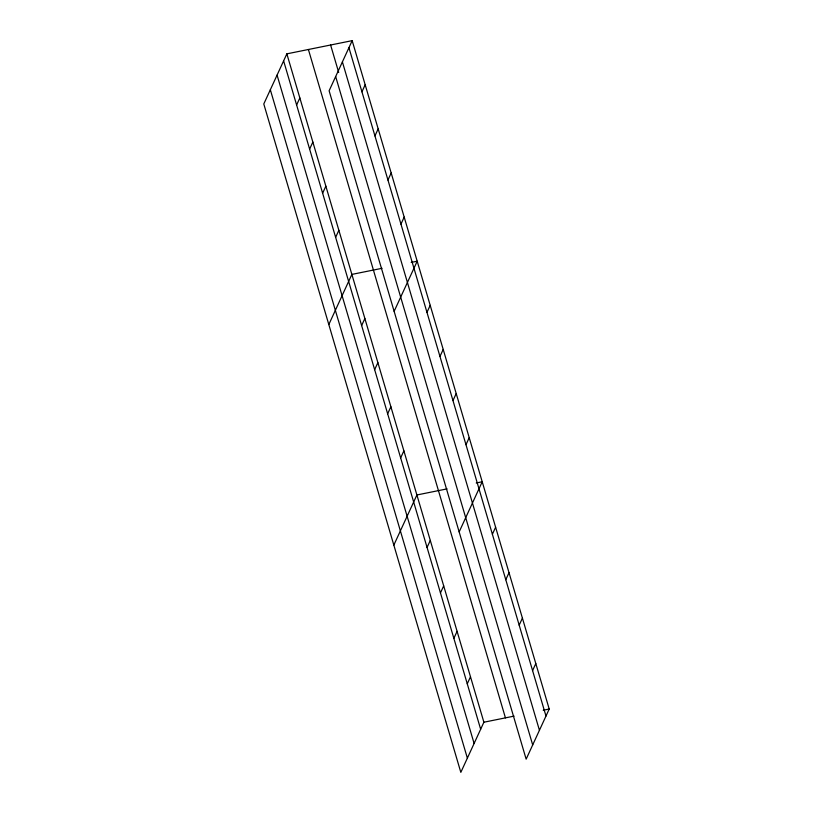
<?xml version="1.0" encoding="UTF-8"?>
<svg xmlns="http://www.w3.org/2000/svg" width="813" height="813" viewBox="0 0 813 813"><rect width="100%" height="100%" fill="white"/><g stroke="black" fill="none" stroke-linecap="round" stroke-linejoin="round"><path stroke-width="1.22" d="M286.847 53.851L263.788 103.973L460.829 772.35L483.887 722.218L286.847 53.851L352.171 40.65L549.212 709.027L526.153 759.149L329.113 90.782L352.171 40.65M296.613 104.989L299.845 97.967M309.621 149.104L312.853 142.072M361.937 91.798L365.169 84.765M322.629 193.22L325.861 186.187M374.945 135.903L378.177 128.871M335.627 237.325L338.869 230.303M387.943 180.019L391.185 172.986M328.818 324.539L351.866 274.408L382.059 268.31M400.951 224.134L404.183 217.101M361.643 325.556L364.874 318.523M394.132 311.338L417.191 261.217L411.205 262.426M374.651 369.671L377.882 362.639M426.967 312.355L430.199 305.322M387.649 413.776L390.88 406.754M439.965 356.47L443.197 349.438M400.657 457.892L403.888 450.859M452.973 400.585L456.205 393.553M393.838 545.106L416.896 494.975L447.089 488.877M465.981 444.691L469.213 437.668M427.059 547.454L430.29 540.421M459.162 531.905L482.221 481.774L476.225 482.983M440.463 592.901L443.695 585.878M492.383 534.253L495.615 527.231M453.857 638.357L457.089 631.325M505.777 579.71L509.019 572.677M467.262 683.804L470.493 676.772M519.182 625.156L522.413 618.124M532.576 670.603L535.808 663.571M483.887 722.218L514.08 716.121M543.226 710.237L549.212 709.027M348.929 47.682L545.98 716.05M342.395 61.9L539.436 730.277M330.606 45.01L338.696 72.428M335.657 76.554L532.698 744.932M308.401 49.491L505.442 717.869M283.615 60.884L480.656 729.251M277.07 75.101L474.111 743.478M270.333 89.755L467.373 758.133"/></g></svg>
